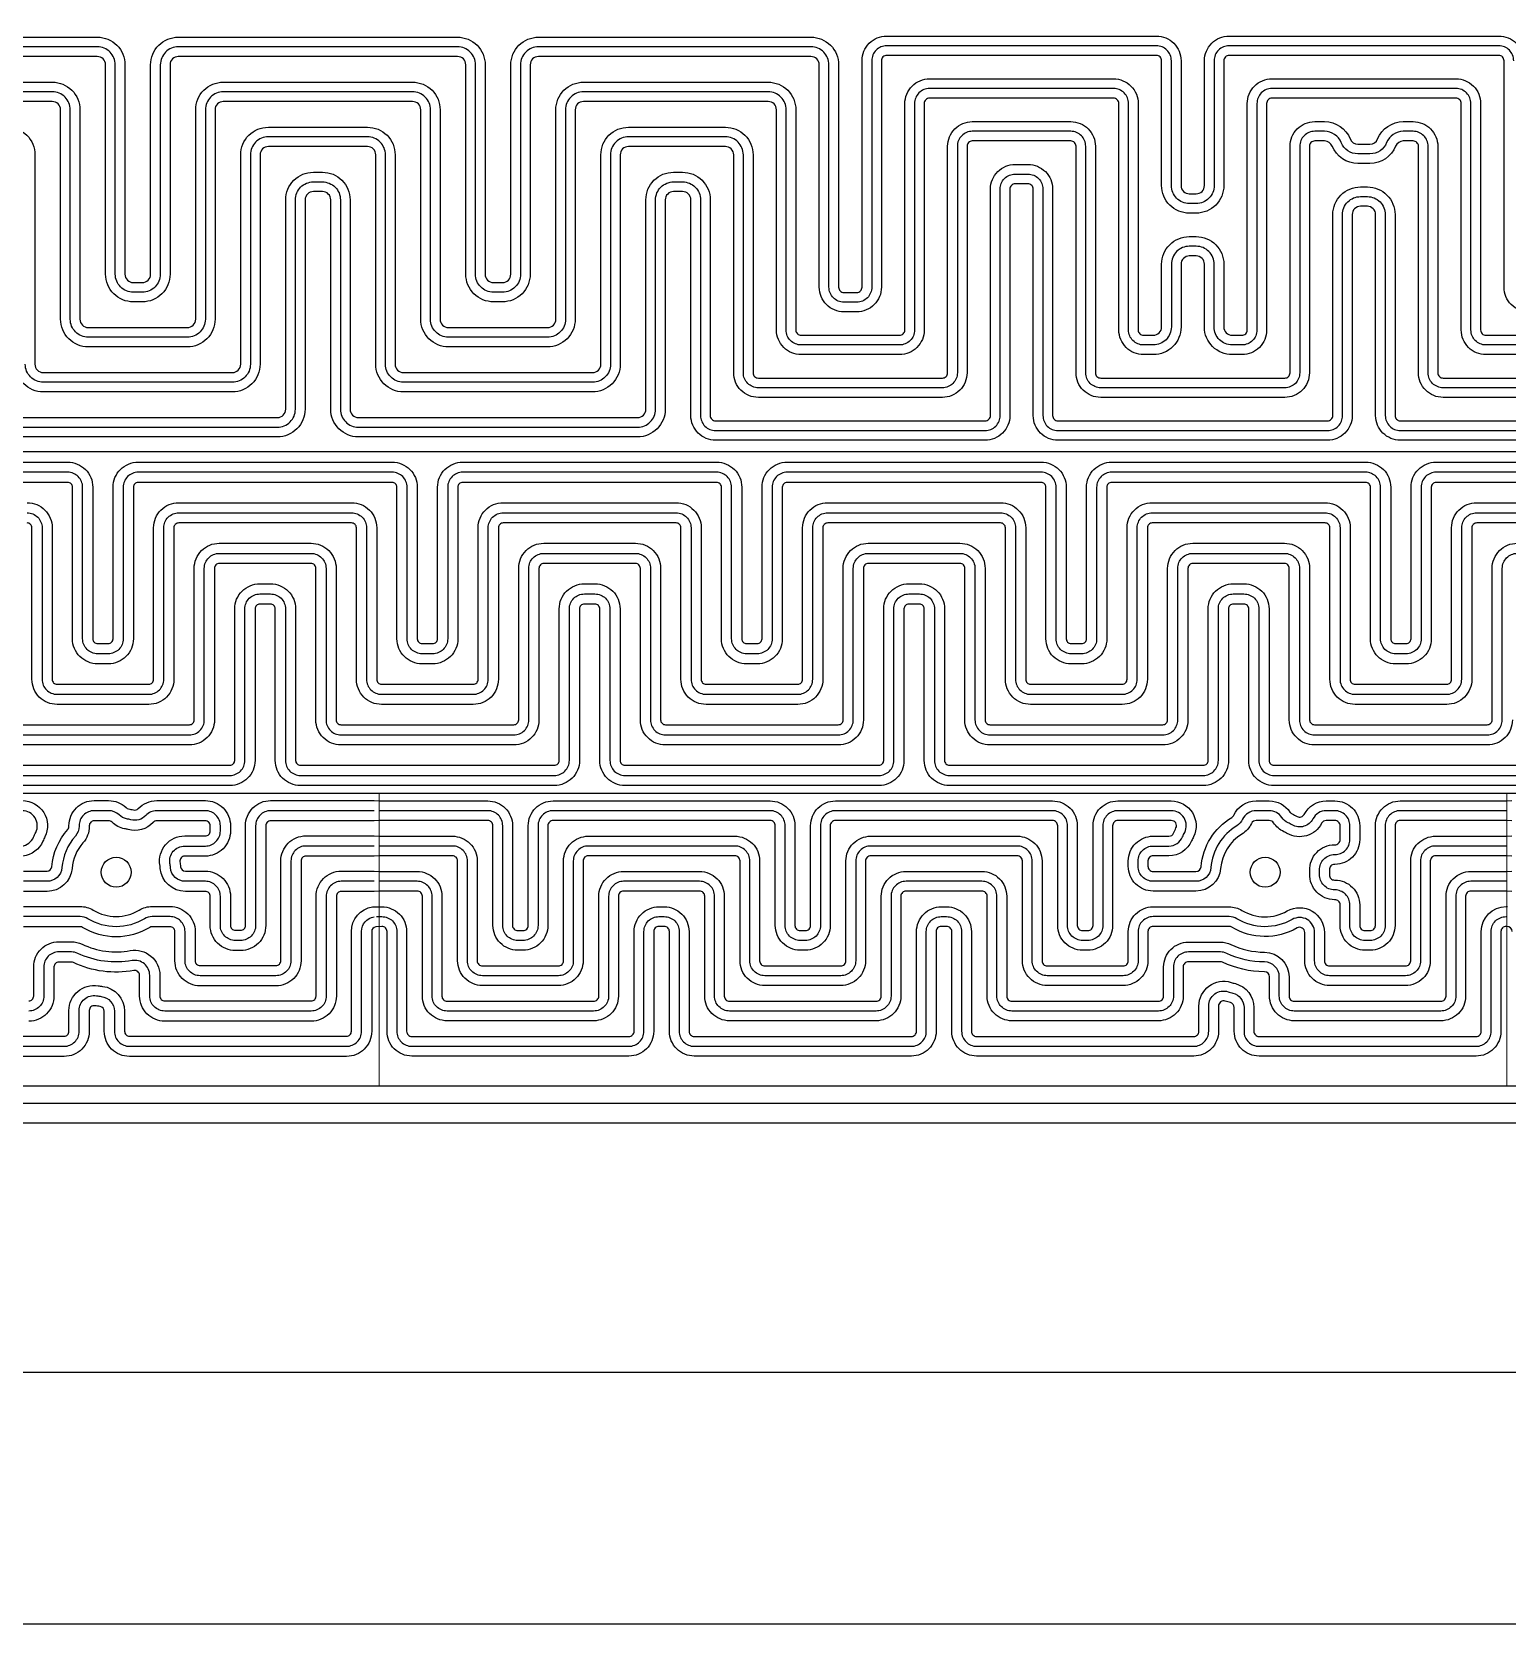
# Model space of a CAD drawing. Header units: millimetres. Extents: x -2003 to 8583, y -2734 to 1824.
# Drawn here: x 4998.1 to 5293.4, y 561.1 to 879.8 of the extents above; entities that cross this region are included whole.
import ezdxf

# ---------------------------------------------------------------- set-up
doc = ezdxf.new("R2010")
doc.units = ezdxf.units.MM
doc.header["$PDMODE"] = 35
doc.header["$PDSIZE"] = -8
doc.layers.add('参照', color=6, linetype='Continuous', lineweight=9)
for name, color, linetype in [('发热丝', 3, 'Continuous'), ('发热区', 2, 'Continuous'), ('菲林', 21, 'Continuous')]:
    doc.layers.add(name, color=color, linetype=linetype)
doc.styles.add('斜仿宋', font='tssdeng.shx', dxfattribs={"width": 0.8, "oblique": 8, "bigfont": 'tssdchn.shx'})
doc.dimstyles.new('ISO-25', dxfattribs={"dimtxt": 2.5, "dimasz": 2.5, "dimexe": 1.25, "dimexo": 0.625, "dimtad": 1, "dimtoh": 1, "dimzin": 9, "dimdsep": 46, "dimtxsty": '斜仿宋', "dimcen": 2.5, "dimazin": 2, "dimtfac": 1, "dimtmove": 0, "dimatfit": 3, "dimfxl": 1, "dimarcsym": 1})

# ---------------------------------------------------------------- blocks, each defined once
blk = doc.blocks.new('*D4')
at = {"layer": 'Defpoints', "color": 0}
for p in [(4040.95, 662.35), (5528.95, 662.35), (5528.95, 611.5)]:
    blk.add_point(p, dxfattribs=at)
at = {"layer": '参照', "color": 0, "lineweight": -2}
for p, q in [((4040.95, 657.98), (4040.95, 602.75)), ((5528.95, 657.98), (5528.95, 602.75)), ((4058.45, 611.5), (5511.45, 611.5))]:
    blk.add_line(p, q, dxfattribs=at)
at = {"layer": '参照', "color": 0}
for points in [[(4058.45, 614.42), (4058.45, 608.58), (4040.95, 611.5)], [(5511.45, 608.58), (5511.45, 614.42), (5528.95, 611.5)]]:
    blk.add_solid(points, dxfattribs=at)
at = {"layer": '参照', "color": 0, "insert": (4784.95, 624.62), "char_height": 17.5, "attachment_point": 5, "style": '斜仿宋'}
blk.add_mtext('1488', dxfattribs=at)
blk = doc.blocks.new('*D5')
at = {"layer": 'Defpoints', "color": 0}
for p in [(5538.95, 664.35), (4030.95, 661.35), (4030.95, 561.07)]:
    blk.add_point(p, dxfattribs=at)
at = {"layer": '参照', "color": 0, "lineweight": -2}
for p, q in [((5538.95, 659.98), (5538.95, 552.32)), ((4030.95, 656.98), (4030.95, 552.32)), ((5521.45, 561.07), (4048.45, 561.07))]:
    blk.add_line(p, q, dxfattribs=at)
at = {"layer": '参照', "color": 0}
for points in [[(4048.45, 563.99), (4048.45, 558.15), (4030.95, 561.07)], [(5521.45, 558.15), (5521.45, 563.99), (5538.95, 561.07)]]:
    blk.add_solid(points, dxfattribs=at)
at = {"layer": '参照', "color": 0, "insert": (4784.95, 574.19), "char_height": 17.5, "attachment_point": 5, "style": '斜仿宋'}
blk.add_mtext('1508', dxfattribs=at)
blk = doc.blocks.new('20251221.1025411')
at = {"color": 0, "linetype": 'Continuous', "lineweight": 25}
blk.add_lwpolyline([(180, 0), (1298.5, 0), (1298.5, 0.5, -0.4142136), (1303.5, 5.5), (1425, 5.5, -0.4142136), (1430, 0.5), (1430, 0), (1477.5, 0, 0.4142136), (1478.5, 1), (1478.5, 107.7, 0.4142136), (1477, 109.2), (1457.4, 109.2, -0.4142136), (1455.9, 110.7), (1455.9, 118, -0.4142136), (1457.4, 119.5), (1477, 119.5, 0.4142136), (1478.5, 121), (1478.5, 137, 0.4142136), (1473.5, 142), (1463.5, 142, -0.4142136), (1458.5, 147), (1458.5, 258.5, -0.4142136)], format="xyb", dxfattribs=at)
for centre in [(969.25, 42.75), (1199.25, 42.75)]:
    blk.add_circle(centre, 3, dxfattribs=at)
at = {"layer": '参照', "color": 0, "linetype": 'Continuous', "lineweight": 25}
for points in [[(945.636, 131.837), (1001.523, 131.837, 0.4142136), (1005.123, 135.437), (1005.123, 177.356, -0.4142136), (1008.723, 180.956), (1010.536, 180.956, -0.4142136), (1014.136, 177.356), (1014.136, 135.437, 0.4142136), (1017.736, 131.837), (1073.623, 131.837, 0.4142136), (1077.223, 135.437), (1077.223, 177.356, -0.4142136), (1080.823, 180.956), (1082.628, 180.956, -0.4142136), (1086.228, 177.356), (1086.228, 134.175, 0.4142136), (1089.228, 131.175), (1143.2, 131.175, 0.4142136), (1146.2, 134.175), (1146.2, 179.514, -0.4142136), (1149.2, 182.514), (1151.767, 182.514, -0.4142136), (1154.767, 179.514), (1154.767, 134.175, 0.4142136), (1157.767, 131.175), (1211.739, 131.175, 0.4142136), (1214.739, 134.175), (1214.739, 174.408, -0.4142136), (1218.339, 178.008), (1219.707, 178.008, -0.4142136), (1223.307, 174.408), (1223.307, 134.175, 0.4142136), (1226.307, 131.175), (1280.279, 131.175, 0.4142136)], [(1271.712, 139.742), (1234.874, 139.742, -0.4142136), (1231.874, 142.742), (1231.874, 188.081, 0.4142136), (1228.874, 191.081), (1226.907, 191.081, 0.3058685), (1223.568, 188.828, -0.3058685), (1220.23, 186.575), (1217.816, 186.575, -0.3058685), (1214.478, 188.828, 0.3058685), (1211.139, 191.081), (1209.172, 191.081, 0.4142136), (1206.172, 188.081), (1206.172, 142.742, -0.4142136), (1203.172, 139.742), (1166.335, 139.742, -0.4142136), (1163.335, 142.742), (1163.335, 188.081, 0.4142136), (1160.335, 191.081), (1140.632, 191.081, 0.4142136), (1137.632, 188.081), (1137.632, 142.742, -0.4142136), (1134.632, 139.742), (1097.795, 139.742, -0.4142136), (1094.795, 142.742), (1094.795, 186.369, 0.4142136), (1091.195, 189.969), (1071.811, 189.969, 0.4142136), (1068.211, 186.369), (1068.211, 144.45, -0.4142136), (1064.611, 140.85), (1026.748, 140.85, -0.4142136), (1023.148, 144.45), (1023.148, 186.369, 0.4142136), (1019.548, 189.969), (999.711, 189.969, 0.4142136), (996.111, 186.369), (996.111, 144.45, -0.4142136), (992.511, 140.85), (954.649, 140.85, -0.4142136), (951.049, 144.45)], [(1263.144, 148.31), (1243.442, 148.31, -0.4142136), (1240.442, 151.31), (1240.442, 196.649, 0.4142136), (1237.442, 199.649), (1200.605, 199.649, 0.4142136), (1197.605, 196.649), (1197.605, 151.31, -0.4142136), (1194.605, 148.31), (1192.637, 148.31, -0.4142136), (1189.037, 151.91), (1189.037, 164.469, 0.4142136), (1185.437, 168.069), (1184.07, 168.069, 0.4142136), (1180.47, 164.469), (1180.47, 151.91, -0.4142136), (1176.87, 148.31), (1174.902, 148.31, -0.4142136), (1171.902, 151.31), (1171.902, 196.649, 0.4142136), (1168.902, 199.649), (1132.065, 199.649, 0.4142136), (1129.065, 196.649), (1129.065, 151.31, -0.4142136), (1126.065, 148.31), (1106.363, 148.31, -0.4142136), (1103.363, 151.31), (1103.363, 195.381, 0.4142136), (1099.763, 198.981), (1062.798, 198.981, 0.4142136), (1059.198, 195.381), (1059.198, 153.462, -0.4142136), (1055.598, 149.862), (1035.761, 149.862, -0.4142136), (1032.161, 153.462), (1032.161, 195.381, 0.4142136), (1028.561, 198.981), (990.698, 198.981, 0.4142136), (987.098, 195.381), (987.098, 153.462, -0.4142136), (983.498, 149.862), (963.661, 149.862, -0.4142136), (960.061, 153.462), (960.061, 195.381, 0.4142136), (956.461, 198.981), (918.599, 198.981, 0.4142136)], [(1249.009, 205.216, 0.4142136), (1246.009, 208.216), (1192.037, 208.216, 0.4142136), (1189.037, 205.216), (1189.037, 180.236, -0.4142136), (1185.437, 176.636), (1184.07, 176.636, -0.4142136), (1180.47, 180.236), (1180.47, 205.216, 0.4142136), (1177.47, 208.216), (1123.497, 208.216, 0.4142136), (1120.497, 205.216), (1120.497, 159.877, -0.4142136), (1117.497, 156.877), (1114.93, 156.877, -0.4142136), (1111.93, 159.877), (1111.93, 204.394, 0.4142136), (1108.33, 207.994), (1053.786, 207.994, 0.4142136), (1050.186, 204.394), (1050.186, 162.475, -0.4142136), (1046.586, 158.875), (1044.773, 158.875, -0.4142136), (1041.173, 162.475), (1041.173, 204.394, 0.4142136), (1037.573, 207.994), (981.686, 207.994, 0.4142136), (978.086, 204.394), (978.086, 162.475, -0.4142136), (974.486, 158.875), (972.674, 158.875, -0.4142136), (969.074, 162.475), (969.074, 204.394, 0.4142136), (965.474, 207.994), (909.586, 207.994, 0.4142136)], [(1284.314, 122.825), (1233.478, 122.825, 0.4142136), (1230.478, 119.825), (1230.478, 89.492, -0.4142136), (1227.478, 86.492), (1225.358, 86.492, -0.4142136), (1222.358, 89.492), (1222.358, 119.825, 0.4142136), (1219.358, 122.825), (1168.522, 122.825, 0.4142136), (1165.522, 119.825), (1165.522, 89.492, -0.4142136), (1162.522, 86.492), (1160.402, 86.492, -0.4142136), (1157.402, 89.492), (1157.402, 119.825, 0.4142136), (1154.402, 122.825), (1103.566, 122.825, 0.4142136), (1100.566, 119.825), (1100.566, 89.492, -0.4142136), (1097.566, 86.492), (1095.446, 86.492, -0.4142136), (1092.446, 89.492), (1092.446, 119.825, 0.4142136), (1089.446, 122.825), (1038.61, 122.825, 0.4142136), (1035.61, 119.825), (1035.61, 89.492, -0.4142136), (1032.61, 86.492), (1030.49, 86.492, -0.4142136), (1027.49, 89.492), (1027.49, 119.825, 0.4142136), (1024.49, 122.825), (973.654, 122.825, 0.4142136), (970.654, 119.825), (970.654, 89.492, -0.4142136), (967.654, 86.492), (965.534, 86.492, -0.4142136), (962.534, 89.492), (962.534, 119.825, 0.4142136), (959.534, 122.825), (908.698, 122.825, 0.4142136)], [(941.176, 62.133), (992.012, 62.133, 0.4142136), (995.012, 65.133), (995.012, 95.466, -0.4142136), (998.012, 98.466), (1000.132, 98.466, -0.4142136), (1003.132, 95.466), (1003.132, 65.133, 0.4142136), (1006.132, 62.133), (1056.968, 62.133, 0.4142136), (1059.968, 65.133), (1059.968, 95.466, -0.4142136), (1062.968, 98.466), (1065.088, 98.466, -0.4142136), (1068.088, 95.466), (1068.088, 65.133, 0.4142136), (1071.088, 62.133), (1121.924, 62.133, 0.4142136), (1124.924, 65.133), (1124.924, 95.466, -0.4142136), (1127.924, 98.466), (1130.044, 98.466, -0.4142136), (1133.044, 95.466), (1133.044, 65.133, 0.4142136), (1136.044, 62.133), (1186.88, 62.133, 0.4142136), (1189.88, 65.133), (1189.88, 95.466, -0.4142136), (1192.88, 98.466), (1195, 98.466, -0.4142136), (1198, 95.466), (1198, 65.133, 0.4142136), (1201, 62.133), (1251.836, 62.133, 0.4142136)], [(951.415, 114.705, -0.4142136), (954.415, 111.705), (954.415, 81.372, 0.4142136), (957.415, 78.372), (975.773, 78.372, 0.4142136), (978.773, 81.372), (978.773, 111.705, -0.4142136), (981.773, 114.705), (1016.371, 114.705, -0.4142136), (1019.371, 111.705), (1019.371, 81.372, 0.4142136), (1022.371, 78.372), (1040.729, 78.372, 0.4142136), (1043.729, 81.372), (1043.729, 111.705, -0.4142136), (1046.729, 114.705), (1081.327, 114.705, -0.4142136), (1084.327, 111.705), (1084.327, 81.372, 0.4142136), (1087.327, 78.372), (1105.685, 78.372, 0.4142136), (1108.685, 81.372), (1108.685, 111.705, -0.4142136), (1111.685, 114.705), (1146.283, 114.705, -0.4142136), (1149.283, 111.705), (1149.283, 81.372, 0.4142136), (1152.283, 78.372), (1170.641, 78.372, 0.4142136), (1173.641, 81.372), (1173.641, 111.705, -0.4142136), (1176.641, 114.705), (1211.239, 114.705, -0.4142136), (1214.239, 111.705), (1214.239, 81.372, 0.4142136), (1217.239, 78.372), (1235.597, 78.372, 0.4142136), (1238.597, 81.372), (1238.597, 111.705, -0.4142136), (1241.597, 114.705), (1276.195, 114.705, -0.4142136)], [(949.295, 70.253), (983.893, 70.253, 0.4142136), (986.893, 73.253), (986.893, 103.586, -0.4142136), (989.893, 106.586), (1008.251, 106.586, -0.4142136), (1011.251, 103.586), (1011.251, 73.253, 0.4142136), (1014.251, 70.253), (1048.849, 70.253, 0.4142136), (1051.849, 73.253), (1051.849, 103.586, -0.4142136), (1054.849, 106.586), (1073.207, 106.586, -0.4142136), (1076.207, 103.586), (1076.207, 73.253, 0.4142136), (1079.207, 70.253), (1113.805, 70.253, 0.4142136), (1116.805, 73.253), (1116.805, 103.586, -0.4142136), (1119.805, 106.586), (1138.163, 106.586, -0.4142136), (1141.163, 103.586), (1141.163, 73.253, 0.4142136), (1144.163, 70.253), (1178.761, 70.253, 0.4142136), (1181.761, 73.253), (1181.761, 103.586, -0.4142136), (1184.761, 106.586), (1203.119, 106.586, -0.4142136), (1206.119, 103.586), (1206.119, 73.253, 0.4142136), (1209.119, 70.253), (1243.717, 70.253, 0.4142136), (1246.717, 73.253), (1246.717, 103.586, -0.4142136), (1249.717, 106.586)], [(1020.897, 55.067), (1000.166, 55.067, 0.4142136), (997.166, 52.067), (997.166, 32.099, -0.4142136), (994.166, 29.099), (993.1, 29.099, -0.4142136), (990.1, 32.099), (990.1, 37.935, 0.4142136), (987.1, 40.935), (983.099, 40.935, -0.3894384), (980.11, 43.679, 0.0193315), (980.006, 44.515, -0.4626925), (982.967, 48.001), (987.1, 48.001, 0.4142136), (990.1, 51.001), (990.1, 52.067, 0.4142136), (987.1, 55.067), (977.369, 55.067, 0.2088988), (975.168, 54.105, -0.2806552), (972.165, 53.253, 0.0197083), (971.329, 53.45, -0.144286), (969.823, 54.231, 0.1936374), (967.745, 55.067), (964.835, 55.067, 0.4142136), (961.835, 52.067), (961.835, 51.955, -0.1829505), (961.083, 49.968, 0.1609884), (958.39, 43.679, -0.3894384), (955.401, 40.935), (950.702, 40.935, -0.4142136)], [(950.327, 47.977, 0.2669127), (952.712, 49.78, -0.014614), (953.151, 50.734, 0.5564693), (950.463, 55.067)], [(1247.623, 55.067), (1226.284, 55.067, 0.4142136), (1223.284, 52.067), (1223.284, 32.099, -0.4142136), (1220.284, 29.099), (1219.217, 29.099, -0.4142136), (1216.217, 32.099), (1216.217, 36.217, 0.4142136), (1213.217, 39.217), (1213.14, 39.217, -0.4254945), (1210.142, 42.332, 0.019183), (1210.142, 43.168, -0.4254945), (1213.14, 46.283), (1213.217, 46.283, 0.4142136), (1216.217, 49.283), (1216.217, 52.067, 0.4142136), (1213.217, 55.067), (1211.484, 55.067, 0.280769), (1208.818, 53.441, -0.4270541), (1204.662, 52.212, 0.0215886), (1203.826, 52.643, -0.1397522), (1202.579, 53.716, 0.2523139), (1200.073, 55.067), (1197.448, 55.067, 0.2905567), (1194.733, 53.344, -0.1470377), (1193.58, 52.059, 0.2389894), (1188.39, 43.679, -0.3894384), (1185.401, 40.935), (1176.82, 40.935, -0.4142136), (1173.82, 43.935), (1173.82, 45.001, -0.4142136), (1176.82, 48.001), (1179.971, 48.001, 0.3001591), (1182.729, 49.82, -0.0140019), (1183.151, 50.734, 0.5564693), (1180.463, 55.067), (1169.754, 55.067, 0.4142136), (1166.754, 52.067), (1166.754, 32.099, -0.4142136), (1163.754, 29.099), (1162.688, 29.099, -0.4142136), (1159.688, 32.099), (1159.688, 52.067, 0.4142136), (1156.688, 55.067), (1113.225, 55.067, 0.4142136), (1110.225, 52.067), (1110.225, 32.099, -0.4142136), (1107.225, 29.099), (1106.158, 29.099, -0.4142136), (1103.158, 32.099), (1103.158, 52.067, 0.4142136), (1100.158, 55.067), (1056.695, 55.067, 0.4142136), (1053.695, 52.067), (1053.695, 32.099, -0.4142136), (1050.695, 29.099), (1049.629, 29.099, -0.4142136), (1046.629, 32.099), (1046.629, 52.067, 0.4142136), (1043.629, 55.067), (1021.897, 55.067)], [(1020.897, 48.001), (1007.232, 48.001, 0.4142136), (1004.232, 45.001), (1004.232, 25.032, -0.4142136), (1001.232, 22.032), (986.033, 22.032, -0.4142136), (983.033, 25.032), (983.033, 30.868, 0.4142136), (980.033, 33.868), (976.464, 33.868, 0.1372629), (974.907, 33.433, -0.2797975), (963.593, 33.433, 0.1372629), (962.036, 33.868), (950.702, 33.868, 0.4142136)], [(1247.623, 48.001), (1233.35, 48.001, 0.4142136), (1230.35, 45.001), (1230.35, 25.032, -0.4142136), (1227.35, 22.032), (1212.151, 22.032, -0.4142136), (1209.151, 25.032), (1209.151, 30.684, 0.5760015), (1204.662, 33.288, -0.2726345), (1193.598, 33.43, 0.1371281), (1192.043, 33.865), (1176.82, 33.865, 0.4142136), (1173.82, 30.865), (1173.82, 25.032, -0.4142136), (1170.82, 22.032), (1155.622, 22.032, -0.4142136), (1152.622, 25.032), (1152.622, 45.001, 0.4142136), (1149.622, 48.001), (1120.291, 48.001, 0.4142136), (1117.291, 45.001), (1117.291, 25.032, -0.4142136), (1114.291, 22.032), (1099.092, 22.032, -0.4142136), (1096.092, 25.032), (1096.092, 45.001, 0.4142136), (1093.092, 48.001), (1063.761, 48.001, 0.4142136), (1060.761, 45.001), (1060.761, 25.032, -0.4142136), (1057.761, 22.032), (1042.563, 22.032, -0.4142136), (1039.563, 25.032), (1039.563, 45.001, 0.4142136), (1036.563, 48.001), (1021.897, 48.001)], [(1020.897, 40.935), (1014.298, 40.935, 0.4142136), (1011.298, 37.935), (1011.298, 17.966, -0.4142136), (1008.298, 14.966), (978.967, 14.966, -0.4142136), (975.967, 17.966), (975.967, 22.112, 0.4674249), (972.435, 25.065, -0.1563935), (961.558, 26.51, 0.1110393), (960.274, 26.798), (957.769, 26.798, 0.4142136), (954.769, 23.798), (954.769, 17.966, -0.4142136), (951.769, 14.966)], [(1247.623, 40.935), (1240.416, 40.935, 0.4142136), (1237.416, 37.935), (1237.416, 17.966, -0.4142136), (1234.416, 14.966), (1205.085, 14.966, -0.4142136), (1202.085, 17.966), (1202.085, 21.781, 0.4119112), (1199.109, 24.781, -0.1089411), (1191.565, 26.506, 0.1109317), (1190.282, 26.795), (1183.886, 26.795, 0.4142136), (1180.886, 23.795), (1180.886, 17.966, -0.4142136), (1177.886, 14.966), (1148.556, 14.966, -0.4142136), (1145.556, 17.966), (1145.556, 37.935, 0.4142136), (1142.556, 40.935), (1127.357, 40.935, 0.4142136), (1124.357, 37.935), (1124.357, 17.966, -0.4142136), (1121.357, 14.966), (1092.026, 14.966, -0.4142136), (1089.026, 17.966), (1089.026, 37.935, 0.4142136), (1086.026, 40.935), (1070.828, 40.935, 0.4142136), (1067.828, 37.935), (1067.828, 17.966, -0.4142136), (1064.828, 14.966), (1035.497, 14.966, -0.4142136), (1032.497, 17.966), (1032.497, 37.935, 0.4142136), (1029.497, 40.935), (1021.897, 40.935)], [(915.371, 7.9), (958.835, 7.9, 0.4142136), (961.835, 10.9), (961.835, 15.06, -0.4613216), (965.307, 18.022, 0.0095993), (966.259, 17.889, -0.3795666), (968.901, 14.911), (968.901, 10.9, 0.4142136), (971.901, 7.9), (1015.364, 7.9, 0.4142136), (1018.364, 10.9), (1018.364, 30.868, -0.3691491), (1020.897, 33.832, -0.3691491)], [(1021.364, 33.868), (1022.43, 33.868, -0.4142136), (1025.43, 30.868), (1025.43, 10.9, 0.4142136), (1028.43, 7.9), (1071.894, 7.9, 0.4142136), (1074.894, 10.9), (1074.894, 30.868, -0.4142136), (1077.894, 33.868), (1078.96, 33.868, -0.4142136), (1081.96, 30.868), (1081.96, 10.9, 0.4142136), (1084.96, 7.9), (1128.423, 7.9, 0.4142136), (1131.423, 10.9), (1131.423, 30.868, -0.4142136), (1134.423, 33.868), (1135.489, 33.868, -0.4142136), (1138.489, 30.868), (1138.489, 10.9, 0.4142136), (1141.489, 7.9), (1184.953, 7.9, 0.4142136), (1187.953, 10.9), (1187.953, 15.966, -0.505203), (1191.84, 18.831, 0.0098939), (1192.793, 18.557, -0.3397232), (1195.019, 15.658), (1195.019, 10.9, 0.4142136), (1198.019, 7.9), (1241.482, 7.9, 0.4142136), (1244.482, 10.9), (1244.482, 30.868, -0.4142136), (1247.482, 33.868), (1247.623, 33.868)]]:
    blk.add_lwpolyline(points, format="xyb", dxfattribs=at)
at = {"layer": '参照', "color": 0}
for points in [[(1388.512, 173.615), (1388.512, 58.6), (1247.623, 58.6), (1247.623, 0), (1478.5, 0), (1478.5, 173.615)], [(1247.623, 0), (1021.897, 0), (1021.897, 58.6), (1247.623, 58.6)]]:
    blk.add_lwpolyline(points, close=True, dxfattribs=at)
at = {"layer": '发热丝', "color": 0}
for points in [[(909.586, 209.931), (965.474, 209.931, -0.4142136), (971.011, 204.394), (971.011, 162.475, 0.4142136), (972.674, 160.812), (974.486, 160.812, 0.4142136), (976.149, 162.475), (976.149, 204.394, -0.4142136), (981.686, 209.931), (1037.573, 209.931, -0.4142136), (1043.111, 204.394), (1043.111, 162.475, 0.4142136), (1044.773, 160.812), (1046.586, 160.812, 0.4142136), (1048.248, 162.475), (1048.248, 204.394, -0.4142136), (1053.786, 209.931), (1108.33, 209.931, -0.4142136), (1113.867, 204.394), (1113.867, 159.877, 0.4142136), (1114.93, 158.815), (1117.497, 158.815, 0.4142136), (1118.56, 159.877), (1118.56, 205.216, -0.4142136), (1123.497, 210.154), (1177.47, 210.154, -0.4142136), (1182.407, 205.216), (1182.407, 180.236, 0.4142136), (1184.07, 178.573), (1185.437, 178.573, 0.4142136), (1187.1, 180.236), (1187.1, 205.216, -0.4142136), (1192.037, 210.154), (1246.009, 210.154, -0.4142136), (1250.947, 205.216)], [(1251.836, 60.103), (1201, 60.103, -0.4142136), (1195.97, 65.133), (1195.97, 95.466, 0.4142136), (1195, 96.436), (1192.88, 96.436, 0.4142136), (1191.91, 95.466), (1191.91, 65.133, -0.4142136), (1186.88, 60.103), (1136.044, 60.103, -0.4142136), (1131.014, 65.133), (1131.014, 95.466, 0.4142136), (1130.044, 96.436), (1127.924, 96.436, 0.4142136), (1126.954, 95.466), (1126.954, 65.133, -0.4142136), (1121.924, 60.103), (1071.088, 60.103, -0.4142136), (1066.058, 65.133), (1066.058, 95.466, 0.4142136), (1065.088, 96.436), (1062.968, 96.436, 0.4142136), (1061.998, 95.466), (1061.998, 65.133, -0.4142136), (1056.968, 60.103), (1006.132, 60.103, -0.4142136), (1001.102, 65.133), (1001.102, 95.466, 0.4142136), (1000.132, 96.436), (998.012, 96.436, 0.4142136), (997.042, 95.466), (997.042, 65.133, -0.4142136), (992.012, 60.103), (941.176, 60.103, -0.4142136)], [(950.463, 57.098, -0.5564693), (954.971, 49.832, 0.014614), (954.581, 48.985, -0.2669127), (950.581, 45.962, 0.3779066)], [(950.702, 42.966), (955.401, 42.966, 0.3894384), (956.366, 43.852, -0.1609884), (959.561, 51.313, 0.1829505), (959.804, 51.955), (959.804, 52.067, -0.4142136), (964.835, 57.098), (967.745, 57.098, -0.1936374), (971.23, 55.696, 0.144286), (971.716, 55.444, -0.0197083), (972.708, 55.21, 0.2806552), (973.678, 55.485, -0.2088988), (977.369, 57.098), (987.1, 57.098, -0.4142136), (992.131, 52.067), (992.131, 51.001, -0.4142136), (987.1, 45.97), (982.967, 45.97, 0.4626925), (982.01, 44.844, -0.0193315), (982.134, 43.852, 0.3894384), (983.099, 42.966), (987.1, 42.966, -0.4142136), (992.131, 37.935), (992.131, 32.099, 0.4142136), (993.1, 31.13), (994.166, 31.13, 0.4142136), (995.135, 32.099), (995.135, 52.067, -0.4142136), (1000.166, 57.098), (1020.897, 57.098), (1021.897, 57.028), (1043.629, 57.028, -0.4142136), (1048.59, 52.067), (1048.59, 32.099, 0.4142136), (1049.629, 31.06), (1050.695, 31.06, 0.4142136), (1051.734, 32.099), (1051.734, 52.067, -0.4142136), (1056.695, 57.028), (1100.158, 57.028, -0.4142136), (1105.12, 52.067), (1105.12, 32.099, 0.4142136), (1106.158, 31.06), (1107.225, 31.06, 0.4142136), (1108.263, 32.099), (1108.263, 52.067, -0.4142136), (1113.225, 57.028), (1156.688, 57.028, -0.4142136), (1161.649, 52.067), (1161.649, 32.099, 0.4142136), (1162.688, 31.06), (1163.754, 31.06, 0.4142136), (1164.793, 32.099), (1164.793, 52.067, -0.4142136), (1169.754, 57.028), (1180.463, 57.028, -0.5564693), (1184.908, 49.863, 0.0140019), (1184.533, 49.049, -0.3001591), (1179.971, 46.039), (1176.82, 46.039, 0.4142136), (1175.782, 45.001), (1175.782, 43.935, 0.4142136), (1176.82, 42.896), (1185.401, 42.896, 0.3894384), (1186.435, 43.846, -0.2389894), (1192.559, 53.734, 0.1470377), (1192.959, 54.179, -0.2905567), (1197.448, 57.028), (1200.073, 57.028, -0.2523139), (1204.218, 54.795, 0.1397522), (1204.649, 54.423, -0.0215886), (1205.636, 53.914, 0.4270541), (1207.074, 54.34, -0.280769), (1211.484, 57.028), (1213.217, 57.028, -0.4142136), (1218.179, 52.067), (1218.179, 49.283, -0.4142136), (1213.217, 44.322), (1213.14, 44.322, 0.4254945), (1212.102, 43.243, -0.019183), (1212.102, 42.257, 0.4254945), (1213.14, 41.178), (1213.217, 41.178, -0.4142136), (1218.179, 36.217), (1218.179, 32.099, 0.4142136), (1219.217, 31.06), (1220.284, 31.06, 0.4142136), (1221.322, 32.099), (1221.322, 52.067, -0.4142136), (1226.284, 57.028), (1247.623, 57.028), (1248.623, 57.102)], [(1248.728, 30.868, 0.4050206), (1247.623, 31.907), (1247.482, 31.907, 0.4142136), (1246.444, 30.868), (1246.444, 10.9, -0.4142136), (1241.482, 5.938), (1198.019, 5.938, -0.4142136), (1193.057, 10.9), (1193.057, 15.658, 0.3397232), (1192.287, 16.662, -0.0098939), (1191.26, 16.958, 0.505203), (1189.914, 15.966), (1189.914, 10.9, -0.4142136), (1184.953, 5.938), (1141.489, 5.938, -0.4142136), (1136.528, 10.9), (1136.528, 30.868, 0.4142136), (1135.489, 31.907), (1134.423, 31.907, 0.4142136), (1133.385, 30.868), (1133.385, 10.9, -0.4142136), (1128.423, 5.938), (1084.96, 5.938, -0.4142136), (1079.998, 10.9), (1079.998, 30.868, 0.4142136), (1078.96, 31.907), (1077.894, 31.907, 0.4142136), (1076.855, 30.868), (1076.855, 10.9, -0.4142136), (1071.894, 5.938), (1028.43, 5.938, -0.4142136), (1023.469, 10.9), (1023.469, 30.868, 0.4142136), (1022.43, 31.907), (1021.213, 31.826, 0.3691491), (1020.395, 30.868), (1020.395, 10.9, -0.4142136), (1015.364, 5.869), (971.901, 5.869, -0.4142136), (966.87, 10.9), (966.87, 14.911, 0.3795666), (966.017, 15.873, -0.0095993), (964.987, 16.017, 0.4613216), (963.866, 15.06), (963.866, 10.9, -0.4142136), (958.835, 5.869), (915.371, 5.869, -0.4142136)], [(908.698, 124.855), (959.534, 124.855, -0.4142136), (964.564, 119.825), (964.564, 89.492, 0.4142136), (965.534, 88.522), (967.654, 88.522, 0.4142136), (968.624, 89.492), (968.624, 119.825, -0.4142136), (973.654, 124.855), (1024.49, 124.855, -0.4142136), (1029.52, 119.825), (1029.52, 89.492, 0.4142136), (1030.49, 88.522), (1032.61, 88.522, 0.4142136), (1033.58, 89.492), (1033.58, 119.825, -0.4142136), (1038.61, 124.855), (1089.446, 124.855, -0.4142136), (1094.476, 119.825), (1094.476, 89.492, 0.4142136), (1095.446, 88.522), (1097.566, 88.522, 0.4142136), (1098.536, 89.492), (1098.536, 119.825, -0.4142136), (1103.566, 124.855), (1154.402, 124.855, -0.4142136), (1159.432, 119.825), (1159.432, 89.492, 0.4142136), (1160.402, 88.522), (1162.522, 88.522, 0.4142136), (1163.492, 89.492), (1163.492, 119.825, -0.4142136), (1168.522, 124.855), (1219.358, 124.855, -0.4142136), (1224.388, 119.825), (1224.388, 89.492, 0.4142136), (1225.358, 88.522), (1227.478, 88.522, 0.4142136), (1228.448, 89.492), (1228.448, 119.825, -0.4142136), (1233.478, 124.855), (1284.314, 124.855, -0.4142136)], [(1280.279, 129.238), (1226.307, 129.238, -0.4142136), (1221.369, 134.175), (1221.369, 174.408, 0.4142136), (1219.707, 176.07), (1218.339, 176.07, 0.4142136), (1216.677, 174.408), (1216.677, 134.175, -0.4142136), (1211.739, 129.238), (1157.767, 129.238, -0.4142136), (1152.83, 134.175), (1152.83, 179.514, 0.4142136), (1151.767, 180.577), (1149.2, 180.577, 0.4142136), (1148.137, 179.514), (1148.137, 134.175, -0.4142136), (1143.2, 129.238), (1089.228, 129.238, -0.4142136), (1084.29, 134.175), (1084.29, 177.356, 0.4142136), (1082.628, 179.019), (1080.823, 179.019, 0.4142136), (1079.161, 177.356), (1079.161, 135.437, -0.4142136), (1073.623, 129.9), (1017.736, 129.9, -0.4142136), (1012.199, 135.437), (1012.199, 177.356, 0.4142136), (1010.536, 179.019), (1008.723, 179.019, 0.4142136), (1007.061, 177.356), (1007.061, 135.437, -0.4142136), (1001.523, 129.9), (945.636, 129.9, -0.4142136)], [(1271.712, 137.805), (1234.874, 137.805, -0.4142136), (1229.937, 142.742), (1229.937, 188.081, 0.4142136), (1228.874, 189.144), (1226.907, 189.144, 0.3058685), (1225.365, 188.103, -0.3058685), (1220.23, 184.638), (1217.816, 184.638, -0.3058685), (1212.681, 188.103, 0.3058685), (1211.139, 189.144), (1209.172, 189.144, 0.4142136), (1208.109, 188.081), (1208.109, 142.742, -0.4142136), (1203.172, 137.805), (1166.335, 137.805, -0.4142136), (1161.397, 142.742), (1161.397, 188.081, 0.4142136), (1160.335, 189.144), (1140.632, 189.144, 0.4142136), (1139.57, 188.081), (1139.57, 142.742, -0.4142136), (1134.632, 137.805), (1097.795, 137.805, -0.4142136), (1092.858, 142.742), (1092.858, 186.369, 0.4142136), (1091.195, 188.031), (1071.811, 188.031, 0.4142136), (1070.148, 186.369), (1070.148, 144.45, -0.4142136), (1064.611, 138.913), (1026.748, 138.913, -0.4142136), (1021.211, 144.45), (1021.211, 186.369, 0.4142136), (1019.548, 188.031), (999.711, 188.031, 0.4142136), (998.048, 186.369), (998.048, 144.45, -0.4142136), (992.511, 138.913), (954.649, 138.913, -0.4142136), (949.111, 144.45)], [(945.636, 133.775), (1001.523, 133.775, 0.4142136), (1003.186, 135.437), (1003.186, 177.356, -0.4142136), (1008.723, 182.894), (1010.536, 182.894, -0.4142136), (1016.073, 177.356), (1016.073, 135.437, 0.4142136), (1017.736, 133.775), (1073.623, 133.775, 0.4142136), (1075.286, 135.437), (1075.286, 177.356, -0.4142136), (1080.823, 182.894), (1082.628, 182.894, -0.4142136), (1088.165, 177.356), (1088.165, 134.175, 0.4142136), (1089.228, 133.112), (1143.2, 133.112, 0.4142136), (1144.262, 134.175), (1144.262, 179.514, -0.4142136), (1149.2, 184.451), (1151.767, 184.451, -0.4142136), (1156.705, 179.514), (1156.705, 134.175, 0.4142136), (1157.767, 133.112), (1211.739, 133.112, 0.4142136), (1212.802, 134.175), (1212.802, 174.408, -0.4142136), (1218.339, 179.945), (1219.707, 179.945, -0.4142136), (1225.244, 174.408), (1225.244, 134.175, 0.4142136), (1226.307, 133.112), (1280.279, 133.112, 0.4142136)], [(1284.314, 120.795), (1233.478, 120.795, 0.4142136), (1232.508, 119.825), (1232.508, 89.492, -0.4142136), (1227.478, 84.462), (1225.358, 84.462, -0.4142136), (1220.328, 89.492), (1220.328, 119.825, 0.4142136), (1219.358, 120.795), (1168.522, 120.795, 0.4142136), (1167.552, 119.825), (1167.552, 89.492, -0.4142136), (1162.522, 84.462), (1160.402, 84.462, -0.4142136), (1155.372, 89.492), (1155.372, 119.825, 0.4142136), (1154.402, 120.795), (1103.566, 120.795, 0.4142136), (1102.596, 119.825), (1102.596, 89.492, -0.4142136), (1097.566, 84.462), (1095.446, 84.462, -0.4142136), (1090.416, 89.492), (1090.416, 119.825, 0.4142136), (1089.446, 120.795), (1038.61, 120.795, 0.4142136), (1037.64, 119.825), (1037.64, 89.492, -0.4142136), (1032.61, 84.462), (1030.49, 84.462, -0.4142136), (1025.46, 89.492), (1025.46, 119.825, 0.4142136), (1024.49, 120.795), (973.654, 120.795, 0.4142136), (972.684, 119.825), (972.684, 89.492, -0.4142136), (967.654, 84.462), (965.534, 84.462, -0.4142136), (960.504, 89.492), (960.504, 119.825, 0.4142136), (959.534, 120.795), (908.698, 120.795, 0.4142136)], [(915.371, 9.931), (958.835, 9.931, 0.4142136), (959.804, 10.9), (959.804, 15.06, -0.4613216), (965.627, 20.028, 0.0095993), (966.502, 19.906, -0.3795666), (970.932, 14.911), (970.932, 10.9, 0.4142136), (971.901, 9.931), (1015.364, 9.931, 0.4142136), (1016.333, 10.9), (1016.333, 30.868, -0.3691491), (1020.581, 35.838), (1022.43, 35.83, -0.4142136), (1027.392, 30.868), (1027.392, 10.9, 0.4142136), (1028.43, 9.861), (1071.894, 9.861, 0.4142136), (1072.932, 10.9), (1072.932, 30.868, -0.4142136), (1077.894, 35.83), (1078.96, 35.83, -0.4142136), (1083.921, 30.868), (1083.921, 10.9, 0.4142136), (1084.96, 9.861), (1128.423, 9.861, 0.4142136), (1129.462, 10.9), (1129.462, 30.868, -0.4142136), (1134.423, 35.83), (1135.489, 35.83, -0.4142136), (1140.451, 30.868), (1140.451, 10.9, 0.4142136), (1141.489, 9.861), (1184.953, 9.861, 0.4142136), (1185.991, 10.9), (1185.991, 15.966, -0.505203), (1192.421, 20.705, 0.0098939), (1193.298, 20.452, -0.3397232), (1196.98, 15.658), (1196.98, 10.9, 0.4142136), (1198.019, 9.861), (1241.482, 9.861, 0.4142136), (1242.521, 10.9), (1242.521, 30.868, -0.4027759), (1247.482, 35.911), (1247.763, 35.903, -0.4142136)], [(1248.623, 38.9), (1247.623, 38.973), (1240.416, 38.973, 0.4142136), (1239.377, 37.935), (1239.377, 17.966, -0.4142136), (1234.416, 13.005), (1205.085, 13.005, -0.4142136), (1200.124, 17.966), (1200.124, 21.781, 0.4119112), (1199.093, 22.819, -0.1089411), (1190.726, 24.733, 0.1109317), (1190.282, 24.833), (1183.886, 24.833, 0.4142136), (1182.848, 23.795), (1182.848, 17.966, -0.4142136), (1177.886, 13.005), (1148.556, 13.005, -0.4142136), (1143.594, 17.966), (1143.594, 37.935, 0.4142136), (1142.556, 38.973), (1127.357, 38.973, 0.4142136), (1126.319, 37.935), (1126.319, 17.966, -0.4142136), (1121.357, 13.005), (1092.026, 13.005, -0.4142136), (1087.065, 17.966), (1087.065, 37.935, 0.4142136), (1086.026, 38.973), (1070.828, 38.973, 0.4142136), (1069.789, 37.935), (1069.789, 17.966, -0.4142136), (1064.828, 13.005), (1035.497, 13.005, -0.4142136), (1030.535, 17.966), (1030.535, 37.935, 0.4142136), (1029.497, 38.973), (1021.897, 38.973), (1020.897, 38.904), (1014.298, 38.904, 0.4142136), (1013.329, 37.935), (1013.329, 17.966, -0.4142136), (1008.298, 12.935), (978.967, 12.935, -0.4142136), (973.936, 17.966), (973.936, 22.112, 0.4674249), (972.795, 23.066, -0.1563935), (960.688, 24.674, 0.1110393), (960.274, 24.767), (957.769, 24.767, 0.4142136), (956.8, 23.798), (956.8, 17.966, -0.4142136), (951.769, 12.935)], [(951.415, 116.735, -0.4142136), (956.445, 111.705), (956.445, 81.372, 0.4142136), (957.415, 80.402), (975.773, 80.402, 0.4142136), (976.743, 81.372), (976.743, 111.705, -0.4142136), (981.773, 116.735), (1016.371, 116.735, -0.4142136), (1021.401, 111.705), (1021.401, 81.372, 0.4142136), (1022.371, 80.402), (1040.729, 80.402, 0.4142136), (1041.699, 81.372), (1041.699, 111.705, -0.4142136), (1046.729, 116.735), (1081.327, 116.735, -0.4142136), (1086.357, 111.705), (1086.357, 81.372, 0.4142136), (1087.327, 80.402), (1105.685, 80.402, 0.4142136), (1106.655, 81.372), (1106.655, 111.705, -0.4142136), (1111.685, 116.735), (1146.283, 116.735, -0.4142136), (1151.313, 111.705), (1151.313, 81.372, 0.4142136), (1152.283, 80.402), (1170.641, 80.402, 0.4142136), (1171.611, 81.372), (1171.611, 111.705, -0.4142136), (1176.641, 116.735), (1211.239, 116.735, -0.4142136), (1216.269, 111.705), (1216.269, 81.372, 0.4142136), (1217.239, 80.402), (1235.597, 80.402, 0.4142136), (1236.567, 81.372), (1236.567, 111.705, -0.4142136), (1241.597, 116.735), (1276.195, 116.735, -0.4142136)], [(1276.195, 112.675), (1241.597, 112.675, 0.4142136), (1240.627, 111.705), (1240.627, 81.372, -0.4142136), (1235.597, 76.342), (1217.239, 76.342, -0.4142136), (1212.209, 81.372), (1212.209, 111.705, 0.4142136), (1211.239, 112.675), (1176.641, 112.675, 0.4142136), (1175.671, 111.705), (1175.671, 81.372, -0.4142136), (1170.641, 76.342), (1152.283, 76.342, -0.4142136), (1147.253, 81.372), (1147.253, 111.705, 0.4142136), (1146.283, 112.675), (1111.685, 112.675, 0.4142136), (1110.715, 111.705), (1110.715, 81.372, -0.4142136), (1105.685, 76.342), (1087.327, 76.342, -0.4142136), (1082.297, 81.372), (1082.297, 111.705, 0.4142136), (1081.327, 112.675), (1046.729, 112.675, 0.4142136), (1045.759, 111.705), (1045.759, 81.372, -0.4142136), (1040.729, 76.342), (1022.371, 76.342, -0.4142136), (1017.341, 81.372), (1017.341, 111.705, 0.4142136), (1016.371, 112.675), (981.773, 112.675, 0.4142136), (980.803, 111.705), (980.803, 81.372, -0.4142136), (975.773, 76.342), (957.415, 76.342, -0.4142136), (952.385, 81.372), (952.385, 111.705, 0.4142136), (951.415, 112.675)], [(951.769, 16.997, 0.4142136), (952.738, 17.966), (952.738, 23.798, -0.4142136), (957.769, 28.829), (960.274, 28.829, -0.1110393), (962.427, 28.345, 0.1563935), (972.075, 27.063, -0.4674249), (977.998, 22.112), (977.998, 17.966, 0.4142136), (978.967, 16.997), (1008.298, 16.997, 0.4142136), (1009.267, 17.966), (1009.267, 37.935, -0.4142136), (1014.298, 42.966), (1020.897, 42.966), (1021.897, 42.896), (1029.497, 42.896, -0.4142136), (1034.458, 37.935), (1034.458, 17.966, 0.4142136), (1035.497, 16.928), (1064.828, 16.928, 0.4142136), (1065.866, 17.966), (1065.866, 37.935, -0.4142136), (1070.828, 42.896), (1086.026, 42.896, -0.4142136), (1090.988, 37.935), (1090.988, 17.966, 0.4142136), (1092.026, 16.928), (1121.357, 16.928, 0.4142136), (1122.396, 17.966), (1122.396, 37.935, -0.4142136), (1127.357, 42.896), (1142.556, 42.896, -0.4142136), (1147.517, 37.935), (1147.517, 17.966, 0.4142136), (1148.556, 16.928), (1177.886, 16.928, 0.4142136), (1178.925, 17.966), (1178.925, 23.795, -0.4142136), (1183.886, 28.756), (1190.282, 28.756, -0.1109317), (1192.404, 28.279, 0.1089411), (1199.124, 26.742, -0.4119112), (1204.047, 21.781), (1204.047, 17.966, 0.4142136), (1205.085, 16.928), (1234.416, 16.928, 0.4142136), (1235.454, 17.966), (1235.454, 37.935, -0.4142136), (1240.416, 42.896), (1247.623, 42.896), (1248.623, 42.97)], [(1248.623, 45.966), (1247.623, 46.039), (1233.35, 46.039, 0.4142136), (1232.311, 45.001), (1232.311, 25.032, -0.4142136), (1227.35, 20.071), (1212.151, 20.071, -0.4142136), (1207.19, 25.032), (1207.19, 30.684, 0.5760015), (1205.636, 31.586, -0.2726345), (1192.581, 31.753, 0.1371281), (1192.043, 31.903), (1176.82, 31.903, 0.4142136), (1175.782, 30.865), (1175.782, 25.032, -0.4142136), (1170.82, 20.071), (1155.622, 20.071, -0.4142136), (1150.66, 25.032), (1150.66, 45.001, 0.4142136), (1149.622, 46.039), (1120.291, 46.039, 0.4142136), (1119.252, 45.001), (1119.252, 25.032, -0.4142136), (1114.291, 20.071), (1099.092, 20.071, -0.4142136), (1094.131, 25.032), (1094.131, 45.001, 0.4142136), (1093.092, 46.039), (1063.761, 46.039, 0.4142136), (1062.723, 45.001), (1062.723, 25.032, -0.4142136), (1057.761, 20.071), (1042.563, 20.071, -0.4142136), (1037.601, 25.032), (1037.601, 45.001, 0.4142136), (1036.563, 46.039), (1021.897, 46.039), (1020.897, 45.97), (1007.232, 45.97, 0.4142136), (1006.263, 45.001), (1006.263, 25.032, -0.4142136), (1001.232, 20.001), (986.033, 20.001, -0.4142136), (981.002, 25.032), (981.002, 30.868, 0.4142136), (980.033, 31.837), (976.464, 31.837, 0.1372629), (975.961, 31.697, -0.2797975), (962.539, 31.697, 0.1372629), (962.036, 31.837), (950.702, 31.837, 0.4142136)], [(949.295, 72.283), (983.893, 72.283, 0.4142136), (984.863, 73.253), (984.863, 103.586, -0.4142136), (989.893, 108.616), (1008.251, 108.616, -0.4142136), (1013.281, 103.586), (1013.281, 73.253, 0.4142136), (1014.251, 72.283), (1048.849, 72.283, 0.4142136), (1049.819, 73.253), (1049.819, 103.586, -0.4142136), (1054.849, 108.616), (1073.207, 108.616, -0.4142136), (1078.237, 103.586), (1078.237, 73.253, 0.4142136), (1079.207, 72.283), (1113.805, 72.283, 0.4142136), (1114.775, 73.253), (1114.775, 103.586, -0.4142136), (1119.805, 108.616), (1138.163, 108.616, -0.4142136), (1143.193, 103.586), (1143.193, 73.253, 0.4142136), (1144.163, 72.283), (1178.761, 72.283, 0.4142136), (1179.731, 73.253), (1179.731, 103.586, -0.4142136), (1184.761, 108.616), (1203.119, 108.616, -0.4142136), (1208.149, 103.586), (1208.149, 73.253, 0.4142136), (1209.119, 72.283), (1243.717, 72.283, 0.4142136), (1244.687, 73.253), (1244.687, 103.586, -0.4142136), (1249.717, 108.616)], [(1263.144, 146.373), (1243.442, 146.373, -0.4142136), (1238.504, 151.31), (1238.504, 196.649, 0.4142136), (1237.442, 197.711), (1200.605, 197.711, 0.4142136), (1199.542, 196.649), (1199.542, 151.31, -0.4142136), (1194.605, 146.373), (1192.637, 146.373, -0.4142136), (1187.1, 151.91), (1187.1, 164.469, 0.4142136), (1185.437, 166.131), (1184.07, 166.131, 0.4142136), (1182.407, 164.469), (1182.407, 151.91, -0.4142136), (1176.87, 146.373), (1174.902, 146.373, -0.4142136), (1169.965, 151.31), (1169.965, 196.649, 0.4142136), (1168.902, 197.711), (1132.065, 197.711, 0.4142136), (1131.002, 196.649), (1131.002, 151.31, -0.4142136), (1126.065, 146.373), (1106.363, 146.373, -0.4142136), (1101.425, 151.31), (1101.425, 195.381, 0.4142136), (1099.763, 197.044), (1062.798, 197.044, 0.4142136), (1061.136, 195.381), (1061.136, 153.462, -0.4142136), (1055.598, 147.925), (1035.761, 147.925, -0.4142136), (1030.223, 153.462), (1030.223, 195.381, 0.4142136), (1028.561, 197.044), (990.698, 197.044, 0.4142136), (989.036, 195.381), (989.036, 153.462, -0.4142136), (983.498, 147.925), (963.661, 147.925, -0.4142136), (958.124, 153.462), (958.124, 195.381, 0.4142136), (956.461, 197.044), (918.599, 197.044, 0.4142136)], [(947.449, 191.906, -0.4142136), (952.986, 186.369), (952.986, 144.45, 0.4142136), (954.649, 142.787), (992.511, 142.787, 0.4142136), (994.174, 144.45), (994.174, 186.369, -0.4142136), (999.711, 191.906), (1019.548, 191.906, -0.4142136), (1025.086, 186.369), (1025.086, 144.45, 0.4142136), (1026.748, 142.787), (1064.611, 142.787, 0.4142136), (1066.273, 144.45), (1066.273, 186.369, -0.4142136), (1071.811, 191.906), (1091.195, 191.906, -0.4142136), (1096.732, 186.369), (1096.732, 142.742, 0.4142136), (1097.795, 141.68), (1134.632, 141.68, 0.4142136), (1135.695, 142.742), (1135.695, 188.081, -0.4142136), (1140.632, 193.019), (1160.335, 193.019, -0.4142136), (1165.272, 188.081), (1165.272, 142.742, 0.4142136), (1166.335, 141.68), (1203.172, 141.68, 0.4142136), (1204.235, 142.742), (1204.235, 188.081, -0.4142136), (1209.172, 193.019), (1211.139, 193.019, -0.3058685), (1216.275, 189.553, 0.3058685), (1217.816, 188.513), (1220.23, 188.513, 0.3058685), (1221.772, 189.553, -0.3058685), (1226.907, 193.019), (1228.874, 193.019, -0.4142136), (1233.812, 188.081), (1233.812, 142.742, 0.4142136), (1234.874, 141.68), (1271.712, 141.68, 0.4142136)], [(1248.747, 73.253, -0.4142136), (1243.717, 68.223), (1209.119, 68.223, -0.4142136), (1204.089, 73.253), (1204.089, 103.586, 0.4142136), (1203.119, 104.556), (1184.761, 104.556, 0.4142136), (1183.791, 103.586), (1183.791, 73.253, -0.4142136), (1178.761, 68.223), (1144.163, 68.223, -0.4142136), (1139.133, 73.253), (1139.133, 103.586, 0.4142136), (1138.163, 104.556), (1119.805, 104.556, 0.4142136), (1118.835, 103.586), (1118.835, 73.253, -0.4142136), (1113.805, 68.223), (1079.207, 68.223, -0.4142136), (1074.177, 73.253), (1074.177, 103.586, 0.4142136), (1073.207, 104.556), (1054.849, 104.556, 0.4142136), (1053.879, 103.586), (1053.879, 73.253, -0.4142136), (1048.849, 68.223), (1014.251, 68.223, -0.4142136), (1009.221, 73.253), (1009.221, 103.586, 0.4142136), (1008.251, 104.556), (989.893, 104.556, 0.4142136), (988.923, 103.586), (988.923, 73.253, -0.4142136), (983.893, 68.223), (949.295, 68.223, -0.4142136)], [(950.702, 35.899), (962.036, 35.899, -0.1372629), (964.647, 35.169, 0.2797975), (973.853, 35.169, -0.1372629), (976.464, 35.899), (980.033, 35.899, -0.4142136), (985.064, 30.868), (985.064, 25.032, 0.4142136), (986.033, 24.063), (1001.232, 24.063, 0.4142136), (1002.201, 25.032), (1002.201, 45.001, -0.4142136), (1007.232, 50.032), (1020.897, 50.032), (1021.897, 49.962), (1036.563, 49.962, -0.4142136), (1041.524, 45.001), (1041.524, 25.032, 0.4142136), (1042.563, 23.994), (1057.761, 23.994, 0.4142136), (1058.8, 25.032), (1058.8, 45.001, -0.4142136), (1063.761, 49.962), (1093.092, 49.962, -0.4142136), (1098.054, 45.001), (1098.054, 25.032, 0.4142136), (1099.092, 23.994), (1114.291, 23.994, 0.4142136), (1115.329, 25.032), (1115.329, 45.001, -0.4142136), (1120.291, 49.962), (1149.622, 49.962, -0.4142136), (1154.583, 45.001), (1154.583, 25.032, 0.4142136), (1155.622, 23.994), (1170.82, 23.994, 0.4142136), (1171.859, 25.032), (1171.859, 30.865, -0.4142136), (1176.82, 35.826), (1192.043, 35.826, -0.1371281), (1194.615, 35.107, 0.2726345), (1203.688, 34.991, -0.5760015), (1211.113, 30.684), (1211.113, 25.032, 0.4142136), (1212.151, 23.994), (1227.35, 23.994, 0.4142136), (1228.388, 25.032), (1228.388, 45.001, -0.4142136), (1233.35, 49.962), (1247.623, 49.962), (1248.623, 50.036)], [(1248.623, 53.032), (1247.623, 53.105), (1226.284, 53.105, 0.4142136), (1225.245, 52.067), (1225.245, 32.099, -0.4142136), (1220.284, 27.137), (1219.217, 27.137, -0.4142136), (1214.256, 32.099), (1214.256, 36.217, 0.4142136), (1213.217, 37.255), (1213.14, 37.255, -0.4254945), (1208.182, 42.407, 0.019183), (1208.182, 43.093, -0.4254945), (1213.14, 48.245), (1213.217, 48.245, 0.4142136), (1214.256, 49.283), (1214.256, 52.067, 0.4142136), (1213.217, 53.105), (1211.484, 53.105, 0.280769), (1210.561, 52.543, -0.4270541), (1203.688, 50.509, 0.0215886), (1203.002, 50.863, -0.1397522), (1200.941, 52.638, 0.2523139), (1200.073, 53.105), (1197.448, 53.105, 0.2905567), (1196.508, 52.509, -0.1470377), (1194.6, 50.384, 0.2389894), (1190.344, 43.512, -0.3894384), (1185.401, 38.973), (1176.82, 38.973, -0.4142136), (1171.859, 43.935), (1171.859, 45.001, -0.4142136), (1176.82, 49.962), (1179.971, 49.962, 0.3001591), (1180.926, 50.592, -0.0140019), (1181.394, 51.606, 0.5564693), (1180.463, 53.105), (1169.754, 53.105, 0.4142136), (1168.716, 52.067), (1168.716, 32.099, -0.4142136), (1163.754, 27.137), (1162.688, 27.137, -0.4142136), (1157.726, 32.099), (1157.726, 52.067, 0.4142136), (1156.688, 53.105), (1113.225, 53.105, 0.4142136), (1112.186, 52.067), (1112.186, 32.099, -0.4142136), (1107.225, 27.137), (1106.158, 27.137, -0.4142136), (1101.197, 32.099), (1101.197, 52.067, 0.4142136), (1100.158, 53.105), (1056.695, 53.105, 0.4142136), (1055.657, 52.067), (1055.657, 32.099, -0.4142136), (1050.695, 27.137), (1049.629, 27.137, -0.4142136), (1044.667, 32.099), (1044.667, 52.067, 0.4142136), (1043.629, 53.105), (1021.897, 53.105), (1020.897, 53.036), (1000.166, 53.036, 0.4142136), (999.197, 52.067), (999.197, 32.099, -0.4142136), (994.166, 27.068), (993.1, 27.068, -0.4142136), (988.069, 32.099), (988.069, 37.935, 0.4142136), (987.1, 38.904), (983.099, 38.904, -0.3894384), (978.087, 43.506, 0.0193315), (978.002, 44.186, -0.4626925), (982.967, 50.032), (987.1, 50.032, 0.4142136), (988.069, 51.001), (988.069, 52.067, 0.4142136), (987.1, 53.036), (977.369, 53.036, 0.2088988), (976.658, 52.725, -0.2806552), (971.622, 51.296, 0.0197083), (970.941, 51.456, -0.144286), (968.417, 52.766, 0.1936374), (967.745, 53.036), (964.835, 53.036, 0.4142136), (963.866, 52.067), (963.866, 51.955, -0.1829505), (962.604, 48.623, 0.1609884), (960.413, 43.506, -0.3894384), (955.401, 38.904), (950.702, 38.904, -0.4142136)], [(941.176, 64.163), (992.012, 64.163, 0.4142136), (992.982, 65.133), (992.982, 95.466, -0.4142136), (998.012, 100.496), (1000.132, 100.496, -0.4142136), (1005.162, 95.466), (1005.162, 65.133, 0.4142136), (1006.132, 64.163), (1056.968, 64.163, 0.4142136), (1057.938, 65.133), (1057.938, 95.466, -0.4142136), (1062.968, 100.496), (1065.088, 100.496, -0.4142136), (1070.118, 95.466), (1070.118, 65.133, 0.4142136), (1071.088, 64.163), (1121.924, 64.163, 0.4142136), (1122.894, 65.133), (1122.894, 95.466, -0.4142136), (1127.924, 100.496), (1130.044, 100.496, -0.4142136), (1135.074, 95.466), (1135.074, 65.133, 0.4142136), (1136.044, 64.163), (1186.88, 64.163, 0.4142136), (1187.85, 65.133), (1187.85, 95.466, -0.4142136), (1192.88, 100.496), (1195, 100.496, -0.4142136), (1200.03, 95.466), (1200.03, 65.133, 0.4142136), (1201, 64.163), (1251.836, 64.163, 0.4142136)], [(1252.009, 154.94, -0.4142136), (1247.072, 159.877), (1247.072, 205.216, 0.4142136), (1246.009, 206.279), (1192.037, 206.279, 0.4142136), (1190.974, 205.216), (1190.974, 180.236, -0.4142136), (1185.437, 174.699), (1184.07, 174.699, -0.4142136), (1178.532, 180.236), (1178.532, 205.216, 0.4142136), (1177.47, 206.279), (1123.497, 206.279, 0.4142136), (1122.435, 205.216), (1122.435, 159.877, -0.4142136), (1117.497, 154.94), (1114.93, 154.94, -0.4142136), (1109.993, 159.877), (1109.993, 204.394, 0.4142136), (1108.33, 206.056), (1053.786, 206.056, 0.4142136), (1052.123, 204.394), (1052.123, 162.475, -0.4142136), (1046.586, 156.938), (1044.773, 156.938, -0.4142136), (1039.236, 162.475), (1039.236, 204.394, 0.4142136), (1037.573, 206.056), (981.686, 206.056, 0.4142136), (980.023, 204.394), (980.023, 162.475, -0.4142136), (974.486, 156.938), (972.674, 156.938, -0.4142136), (967.136, 162.475), (967.136, 204.394, 0.4142136), (965.474, 206.056), (909.586, 206.056, 0.4142136)], [(918.599, 200.919), (956.461, 200.919, -0.4142136), (961.998, 195.381), (961.998, 153.462, 0.4142136), (963.661, 151.8), (983.498, 151.8, 0.4142136), (985.161, 153.462), (985.161, 195.381, -0.4142136), (990.698, 200.919), (1028.561, 200.919, -0.4142136), (1034.098, 195.381), (1034.098, 153.462, 0.4142136), (1035.761, 151.8), (1055.598, 151.8, 0.4142136), (1057.261, 153.462), (1057.261, 195.381, -0.4142136), (1062.798, 200.919), (1099.763, 200.919, -0.4142136), (1105.3, 195.381), (1105.3, 151.31, 0.4142136), (1106.363, 150.247), (1126.065, 150.247, 0.4142136), (1127.128, 151.31), (1127.128, 196.649, -0.4142136), (1132.065, 201.586), (1168.902, 201.586, -0.4142136), (1173.84, 196.649), (1173.84, 151.31, 0.4142136), (1174.902, 150.247), (1176.87, 150.247, 0.4142136), (1178.532, 151.91), (1178.532, 164.469, -0.4142136), (1184.07, 170.006), (1185.437, 170.006, -0.4142136), (1190.974, 164.469), (1190.974, 151.91, 0.4142136), (1192.637, 150.247), (1194.605, 150.247, 0.4142136), (1195.667, 151.31), (1195.667, 196.649, -0.4142136), (1200.605, 201.586), (1237.442, 201.586, -0.4142136), (1242.379, 196.649), (1242.379, 151.31, 0.4142136), (1243.442, 150.247), (1263.144, 150.247, 0.4142136)]]:
    blk.add_lwpolyline(points, format="xyb", dxfattribs=at)
at = {"layer": '发热区', "color": 0}
for points in [[(89.988, 58.6), (1388.512, 58.6), (1388.512, 366.4), (89.988, 366.4)], [(127, 127), (1351.5, 127), (1351.5, 298), (127, 298)]]:
    blk.add_lwpolyline(points, close=True, dxfattribs=at)
at = {"layer": '菲林', "color": 0}
blk.add_lwpolyline([(740.25, 432.5), (1490.25, 432.5, -0.4142136), (1493.25, 429.5), (1493.25, -4.5, -0.4142136), (1490.25, -7.5), (740.25, -7.5), (740.25, -3.5), (1483.25, -3.5), (1483.25, 428.5), (740.25, 428.5)], format="xyb", close=True, dxfattribs=at)
at = {"layer": '参照', "color": 0}
for base, p1, p2, picture, middle in [((-14.75, -107.785), (1493.25, -4.5), (-14.75, -7.5), '*D5', (739.25, -94.66)), ((1483.25, -57.354), (-4.75, -6.5), (1483.25, -6.5), '*D4', (739.25, -44.229))]:
    dim = blk.add_linear_dim(base=base, p1=p1, p2=p2, dimstyle='ISO-25', override={"dimscale": 5, "dimtxt": 3.5, "dimasz": 3.5, "dimexe": 1.75, "dimexo": 0.875, "dimgap": 0.875, "dimtih": 0, "dimtoh": 1, "dimzin": 8, "dimclrd": 0, "dimclre": 0, "dimadec": 2, "dimatfit": 0, "dimtfill": 0, "dimtzin": 0}, dxfattribs=at)
    dim.commit()
    dim.dimension.update_dxf_attribs({"geometry": picture, "text_midpoint": middle, "insert": (-4045.698, -668.854)})

msp = doc.modelspace()

# ---------------------------------------------------------------- block references
at = {"color": 250}
msp.add_blockref('20251221.1025411', (4045.698, 668.854), dxfattribs=at)

doc.saveas('drawing.dxf')
